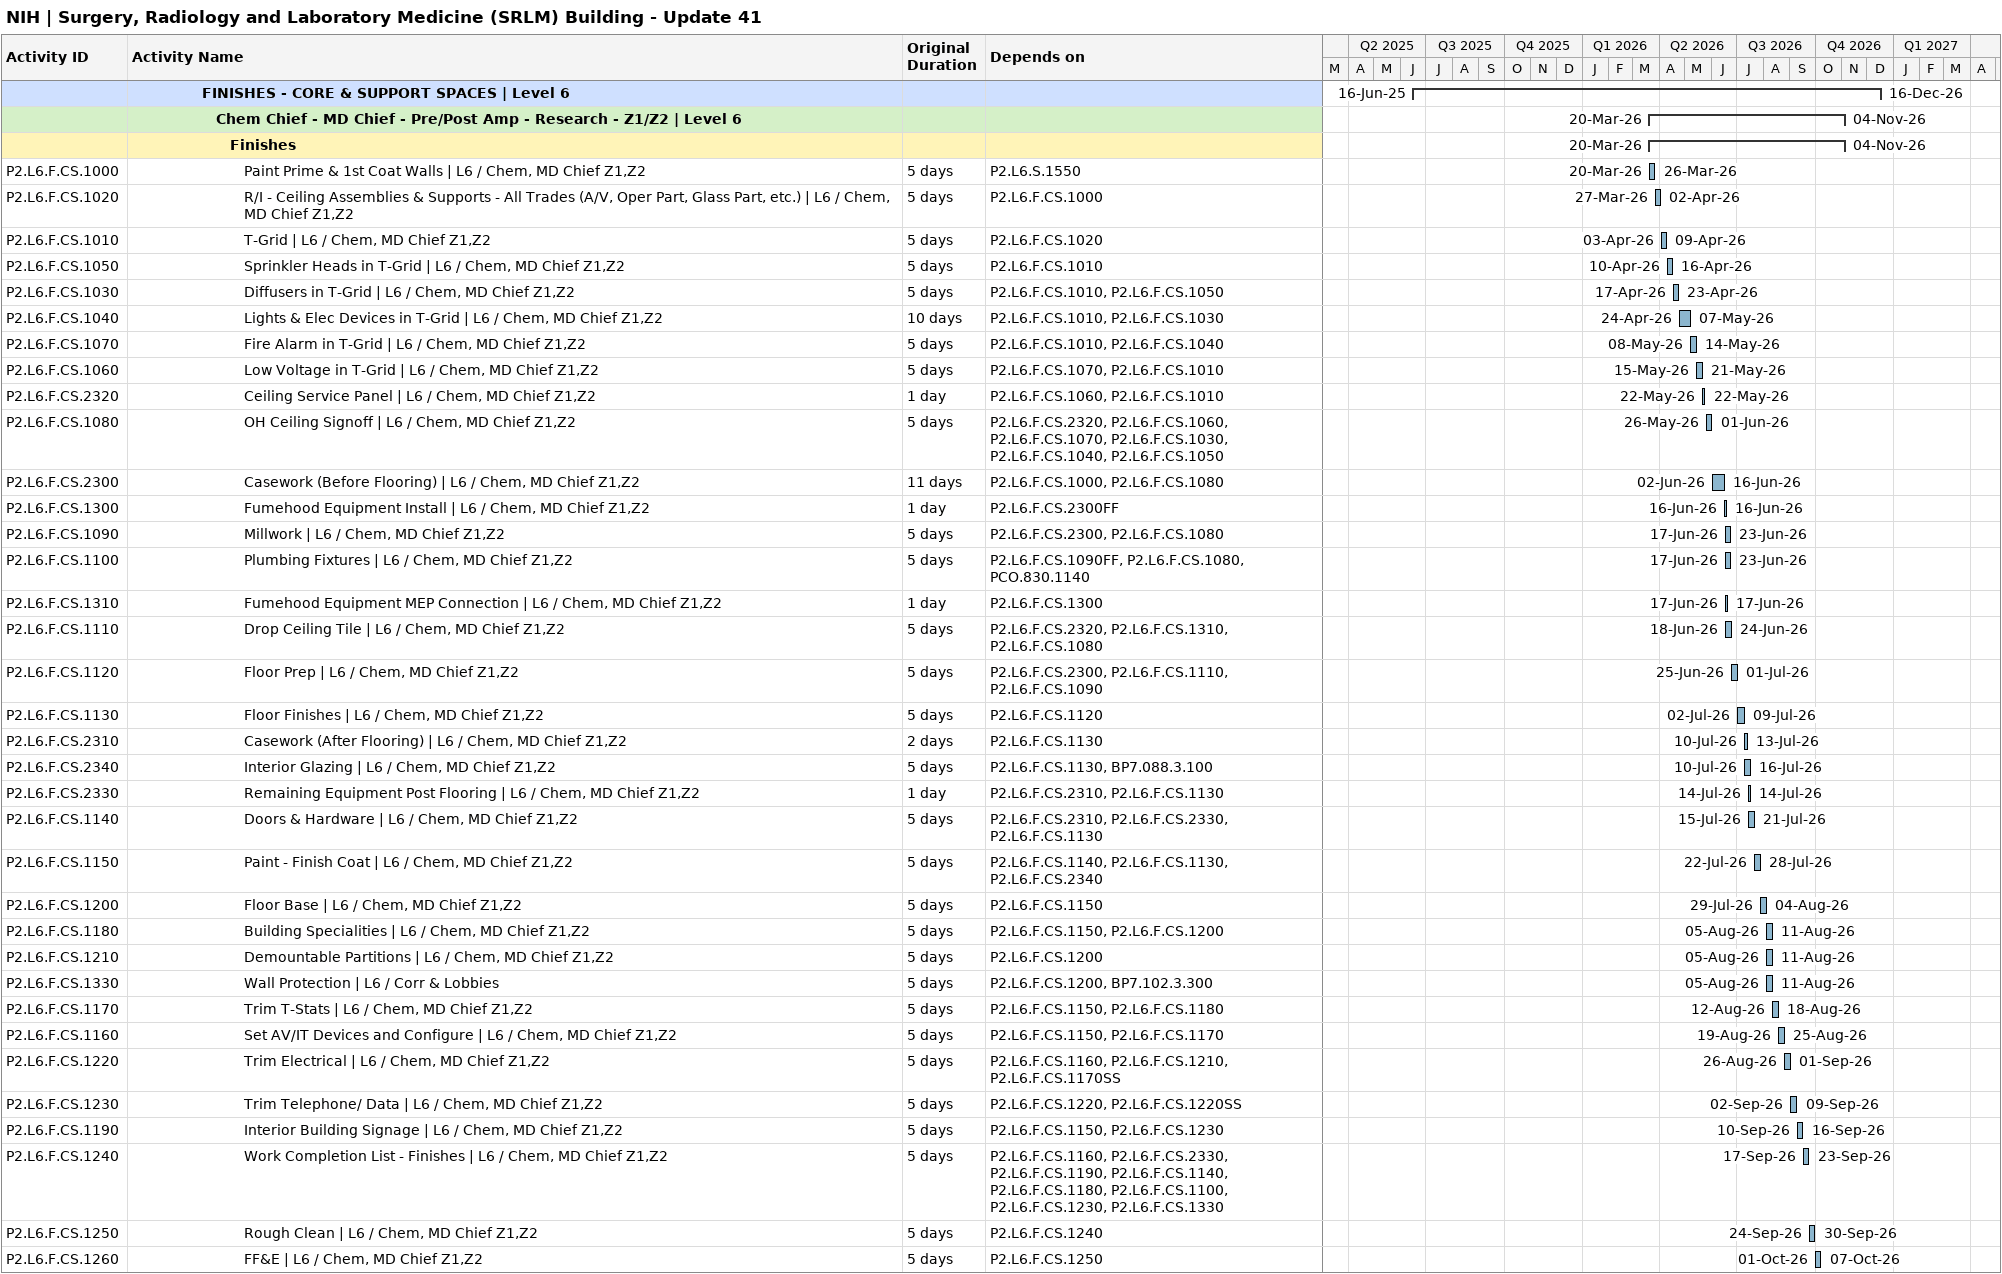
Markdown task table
NIH | Surgery, Radiology and Laboratory Medicine (SRLM) Building - Update 41

| ID | Level | Task | Original duration | Start | Finish | Predecessors |
|---|---|---|---|---|---|---|
|  | 6 | **FINISHES - CORE & SUPPORT SPACES \| Level 6** |  | 2025-06-16 | 2026-12-16 |  |
|  | 7 | **Chem Chief - MD Chief - Pre/Post Amp - Research - Z1/Z2 \| Level 6** |  | 2026-03-20 | 2026-11-04 |  |
|  | 8 | **Finishes** |  | 2026-03-20 | 2026-11-04 |  |
| P2.L6.F.CS.1000 | 9 | Paint Prime & 1st Coat Walls \| L6 / Chem, MD Chief Z1,Z2 | 5d | 2026-03-20 | 2026-03-26 | P2.L6.S.1550 |
| P2.L6.F.CS.1020 | 9 | R/I - Ceiling Assemblies & Supports - All Trades (A/V, Oper Part, Glass Part, etc.) \| L6 / Chem, MD Chief Z1,Z2 | 5d | 2026-03-27 | 2026-04-02 | P2.L6.F.CS.1000 |
| P2.L6.F.CS.1010 | 9 | T-Grid \| L6 / Chem, MD Chief Z1,Z2 | 5d | 2026-04-03 | 2026-04-09 | P2.L6.F.CS.1020 |
| P2.L6.F.CS.1050 | 9 | Sprinkler Heads in T-Grid \| L6 / Chem, MD Chief Z1,Z2 | 5d | 2026-04-10 | 2026-04-16 | P2.L6.F.CS.1010 |
| P2.L6.F.CS.1030 | 9 | Diffusers in T-Grid \| L6 / Chem, MD Chief Z1,Z2 | 5d | 2026-04-17 | 2026-04-23 | P2.L6.F.CS.1010, P2.L6.F.CS.1050 |
| P2.L6.F.CS.1040 | 9 | Lights & Elec Devices in T-Grid \| L6 / Chem, MD Chief Z1,Z2 | 10d | 2026-04-24 | 2026-05-07 | P2.L6.F.CS.1010, P2.L6.F.CS.1030 |
| P2.L6.F.CS.1070 | 9 | Fire Alarm in T-Grid \| L6 / Chem, MD Chief Z1,Z2 | 5d | 2026-05-08 | 2026-05-14 | P2.L6.F.CS.1010, P2.L6.F.CS.1040 |
| P2.L6.F.CS.1060 | 9 | Low Voltage in T-Grid \| L6 / Chem, MD Chief Z1,Z2 | 5d | 2026-05-15 | 2026-05-21 | P2.L6.F.CS.1070, P2.L6.F.CS.1010 |
| P2.L6.F.CS.2320 | 9 | Ceiling Service Panel \| L6 / Chem, MD Chief Z1,Z2 | 1d | 2026-05-22 | 2026-05-22 | P2.L6.F.CS.1060, P2.L6.F.CS.1010 |
| P2.L6.F.CS.1080 | 9 | OH Ceiling Signoff \| L6 / Chem, MD Chief Z1,Z2 | 5d | 2026-05-26 | 2026-06-01 | P2.L6.F.CS.2320, P2.L6.F.CS.1060, P2.L6.F.CS.1070, P2.L6.F.CS.1030, P2.L6.F.CS.1040, P2.L6.F.CS.1050 |
| P2.L6.F.CS.2300 | 9 | Casework (Before Flooring) \| L6 / Chem, MD Chief Z1,Z2 | 11d | 2026-06-02 | 2026-06-16 | P2.L6.F.CS.1000, P2.L6.F.CS.1080 |
| P2.L6.F.CS.1300 | 9 | Fumehood Equipment Install \| L6 / Chem, MD Chief Z1,Z2 | 1d | 2026-06-16 | 2026-06-16 | P2.L6.F.CS.2300FF |
| P2.L6.F.CS.1090 | 9 | Millwork \| L6 / Chem, MD Chief Z1,Z2 | 5d | 2026-06-17 | 2026-06-23 | P2.L6.F.CS.2300, P2.L6.F.CS.1080 |
| P2.L6.F.CS.1100 | 9 | Plumbing Fixtures \| L6 / Chem, MD Chief Z1,Z2 | 5d | 2026-06-17 | 2026-06-23 | P2.L6.F.CS.1090FF, P2.L6.F.CS.1080, PCO.830.1140 |
| P2.L6.F.CS.1310 | 9 | Fumehood Equipment MEP Connection \| L6 / Chem, MD Chief Z1,Z2 | 1d | 2026-06-17 | 2026-06-17 | P2.L6.F.CS.1300 |
| P2.L6.F.CS.1110 | 9 | Drop Ceiling Tile \| L6 / Chem, MD Chief Z1,Z2 | 5d | 2026-06-18 | 2026-06-24 | P2.L6.F.CS.2320, P2.L6.F.CS.1310, P2.L6.F.CS.1080 |
| P2.L6.F.CS.1120 | 9 | Floor Prep \| L6 / Chem, MD Chief Z1,Z2 | 5d | 2026-06-25 | 2026-07-01 | P2.L6.F.CS.2300, P2.L6.F.CS.1110, P2.L6.F.CS.1090 |
| P2.L6.F.CS.1130 | 9 | Floor Finishes \| L6 / Chem, MD Chief Z1,Z2 | 5d | 2026-07-02 | 2026-07-09 | P2.L6.F.CS.1120 |
| P2.L6.F.CS.2310 | 9 | Casework (After Flooring) \| L6 / Chem, MD Chief Z1,Z2 | 2d | 2026-07-10 | 2026-07-13 | P2.L6.F.CS.1130 |
| P2.L6.F.CS.2340 | 9 | Interior Glazing \| L6 / Chem, MD Chief Z1,Z2 | 5d | 2026-07-10 | 2026-07-16 | P2.L6.F.CS.1130, BP7.088.3.100 |
| P2.L6.F.CS.2330 | 9 | Remaining Equipment Post Flooring \| L6 / Chem, MD Chief Z1,Z2 | 1d | 2026-07-14 | 2026-07-14 | P2.L6.F.CS.2310, P2.L6.F.CS.1130 |
| P2.L6.F.CS.1140 | 9 | Doors & Hardware \| L6 / Chem, MD Chief Z1,Z2 | 5d | 2026-07-15 | 2026-07-21 | P2.L6.F.CS.2310, P2.L6.F.CS.2330, P2.L6.F.CS.1130 |
| P2.L6.F.CS.1150 | 9 | Paint - Finish Coat \| L6 / Chem, MD Chief Z1,Z2 | 5d | 2026-07-22 | 2026-07-28 | P2.L6.F.CS.1140, P2.L6.F.CS.1130, P2.L6.F.CS.2340 |
| P2.L6.F.CS.1200 | 9 | Floor Base \| L6 / Chem, MD Chief Z1,Z2 | 5d | 2026-07-29 | 2026-08-04 | P2.L6.F.CS.1150 |
| P2.L6.F.CS.1180 | 9 | Building Specialities \| L6 / Chem, MD Chief Z1,Z2 | 5d | 2026-08-05 | 2026-08-11 | P2.L6.F.CS.1150, P2.L6.F.CS.1200 |
| P2.L6.F.CS.1210 | 9 | Demountable Partitions \| L6 / Chem, MD Chief Z1,Z2 | 5d | 2026-08-05 | 2026-08-11 | P2.L6.F.CS.1200 |
| P2.L6.F.CS.1330 | 9 | Wall Protection \| L6 / Corr & Lobbies | 5d | 2026-08-05 | 2026-08-11 | P2.L6.F.CS.1200, BP7.102.3.300 |
| P2.L6.F.CS.1170 | 9 | Trim T-Stats \| L6 / Chem, MD Chief Z1,Z2 | 5d | 2026-08-12 | 2026-08-18 | P2.L6.F.CS.1150, P2.L6.F.CS.1180 |
| P2.L6.F.CS.1160 | 9 | Set AV/IT Devices and Configure \| L6 / Chem, MD Chief Z1,Z2 | 5d | 2026-08-19 | 2026-08-25 | P2.L6.F.CS.1150, P2.L6.F.CS.1170 |
| P2.L6.F.CS.1220 | 9 | Trim Electrical \| L6 / Chem, MD Chief Z1,Z2 | 5d | 2026-08-26 | 2026-09-01 | P2.L6.F.CS.1160, P2.L6.F.CS.1210, P2.L6.F.CS.1170SS |
| P2.L6.F.CS.1230 | 9 | Trim Telephone/ Data \| L6 / Chem, MD Chief Z1,Z2 | 5d | 2026-09-02 | 2026-09-09 | P2.L6.F.CS.1220, P2.L6.F.CS.1220SS |
| P2.L6.F.CS.1190 | 9 | Interior Building Signage \| L6 / Chem, MD Chief Z1,Z2 | 5d | 2026-09-10 | 2026-09-16 | P2.L6.F.CS.1150, P2.L6.F.CS.1230 |
| P2.L6.F.CS.1240 | 9 | Work Completion List - Finishes \| L6 / Chem, MD Chief Z1,Z2 | 5d | 2026-09-17 | 2026-09-23 | P2.L6.F.CS.1160, P2.L6.F.CS.2330, P2.L6.F.CS.1190, P2.L6.F.CS.1140, P2.L6.F.CS.1180, P2.L6.F.CS.1100, P2.L6.F.CS.1230, P2.L6.F.CS.1330 |
| P2.L6.F.CS.1250 | 9 | Rough Clean \| L6 / Chem, MD Chief Z1,Z2 | 5d | 2026-09-24 | 2026-09-30 | P2.L6.F.CS.1240 |
| P2.L6.F.CS.1260 | 9 | FF&E \| L6 / Chem, MD Chief Z1,Z2 | 5d | 2026-10-01 | 2026-10-07 | P2.L6.F.CS.1250 |
